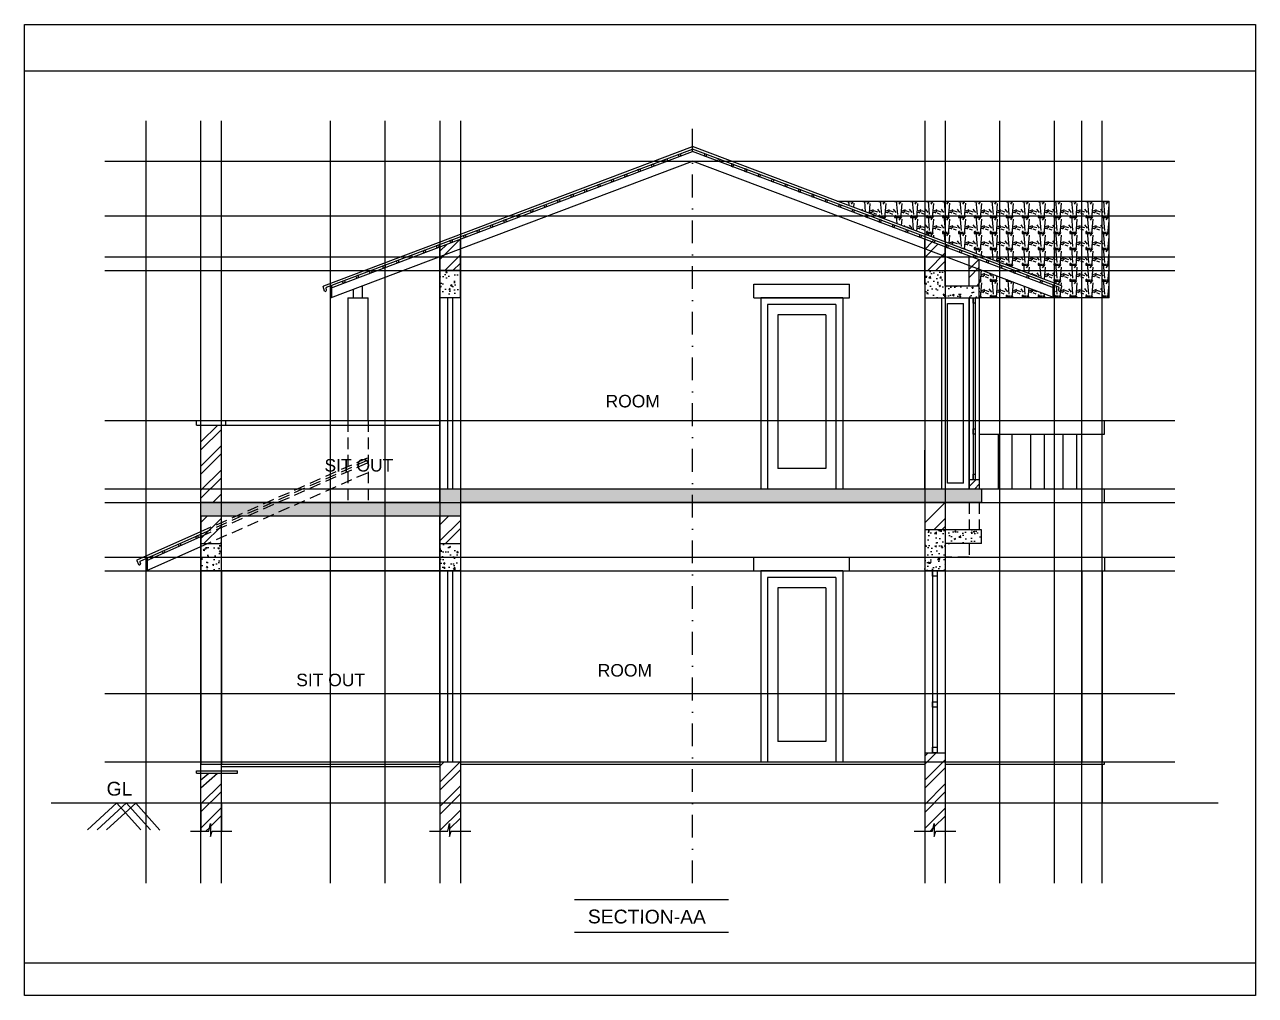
# Model space of a CAD drawing. Header units: inches. Extents: x 171009 to 352533, y -79956 to -38287.
# Drawn here: x 175149 to 175690, y -43151 to -42725 of the extents above; entities that cross this region are included whole.
import ezdxf

# ---------------------------------------------------------------- set-up
doc = ezdxf.new("R2010")
doc.units = ezdxf.units.IN
doc.header["$LTSCALE"] = 20
doc.header["$MEASUREMENT"] = 0
doc.linetypes.add('DASHDOT', pattern=[1, 0.5, -0.25, 0, -0.25])
doc.linetypes.add('HIDDEN', pattern=[0.375, 0.25, -0.125])
doc.layers.get('0').update_dxf_attribs({"linetype": 'CONTINUOUS'})
for name, color, linetype in [('border', 230, 'CONTINUOUS'), ('COLUMN', 31, 'CONTINUOUS'), ('DIMLINE', 254, 'CONTINUOUS'), ('DOOR', 1, 'CONTINUOUS'), ('FRAME', 2, 'CONTINUOUS'), ('guide', 211, 'CONTINUOUS'), ('HATCH', 8, 'CONTINUOUS'), ('KALKAAL', 7, 'CONTINUOUS'), ('text', 2, 'CONTINUOUS'), ('TEXTS', 2, 'CONTINUOUS'), ('TILE', 22, 'CONTINUOUS'), ('wall', 13, 'CONTINUOUS'), ('WINDOW', 4, 'CONTINUOUS'), ('window sill', 5, 'CONTINUOUS'), ('WOOD', 7, 'CONTINUOUS')]:
    doc.layers.add(name, color=color, linetype=linetype)
doc.styles.add('STYLE1', font='arial_B.ttf')
doc.styles.add('style5', font='arial_B.ttf')
pattern_1 = [(45, (-368.643, -2606.142), (-5.30330086, 5.30330086), []), (45, (-365.108, -2606.142), (-5.30330086, 5.30330086), [])]
pattern_2 = [(45, (0, -2944.6), (-5.30330086, 5.30330086), []), (45, (3.5355, -2944.6), (-5.30330086, 5.30330086), [])]
pattern_3 = [(50, (0, -2944.6), (7.17260183, -0.62752135), [0.75, -8.25]), (355, (0, -2944.6), (-1.38751334, 7.52192134), [0.6, -6.6]), (100.4514, (0.598, -2944.6525), (5.78509382, 6.89439542), [0.6374019, -7.01142112]), (46.1842, (0, -2942.6), (10.6724105, -1.65519014), [1.125, -12.375]), (96.6356, (0.889, -2942.738), (9.34662706, 9.7411787), [0.9561029, -10.51713]), (351.1842, (0, -2942.6), (9.34661945, 9.741186), [0.9, -9.9]), (21, (1, -2943.1), (5.96907052, -4.0261889), [0.75, -8.25]), (326, (1, -2943.1), (2.43315332, 7.25150045), [0.6, -6.6]), (71.4514, (1.4974, -2943.436), (8.40222629, 3.22530497), [0.6374019, -7.01142112]), (37.5, (0, -2944.6002), (0.121598553, 3.32893854), [0, -6.52, 0, -6.7, 0, -6.625]), (7.5, (0, -2944.6002), (2.630695374, 3.94411712), [0, -3.82, 0, -6.37, 0, -2.525]), (327.5, (-2.23, -2944.6002), (5.33822436, -0.225548717), [0, -2.5, 0, -7.8, 0, -10.35]), (317.5, (-3.23, -2944.6), (5.83186169, 1.00104982), [0, -3.25, 0, -5.18, 0, -7.35])]

msp = doc.modelspace()

# ---------------------------------------------------------------- hatches: boundary and pattern name
at = {"layer": 'HATCH'}
h = msp.add_hatch(dxfattribs=at)
h.set_pattern_fill('ANSI32', color=256, scale=20, style=0)
h.set_pattern_definition(pattern_1)
h.paths.add_polyline_path([(175331.68, -42832.812), (175340.68, -42832.812), (175340.68, -42819.028), (175331.68, -42822.424)])
h = msp.add_hatch(dxfattribs=at)
h.set_pattern_fill('ANSI32', color=256, scale=20, style=0)
h.set_pattern_definition(pattern_1)
h.paths.add_polyline_path([(175544.68, -42832.812), (175553.68, -42832.812), (175553.68, -42822.421), (175544.68, -42819.025)])
h = msp.add_hatch(dxfattribs=at)
h.set_pattern_fill('ANSI32', color=256, scale=20, style=0)
h.set_pattern_definition(pattern_2)
h.paths.add_polyline_path([(175568.68, -42828.081), (175564.18, -42826.383), (175564.18, -42839.692), (175568.68, -42839.692)])
h = msp.add_hatch(dxfattribs=at)
h.set_pattern_fill('AR-CONC', color=256, style=0)
h.set_pattern_definition([(50, (-368.643, -2618.1417), (7.17260183, -0.62752135), [0.75, -8.25]), (355, (-368.643, -2618.142), (-1.38751334, 7.52192134), [0.6, -6.6]), (100.4514, (-368.0455, -2618.194), (5.78509382, 6.89439542), [0.6374019, -7.01142112]), (46.1842, (-368.643, -2616.142), (10.6724105, -1.65519014), [1.125, -12.375]), (96.6356, (-367.754, -2616.28), (9.34662706, 9.7411787), [0.9561029, -10.51713]), (351.1842, (-368.643, -2616.142), (9.34661945, 9.741186), [0.9, -9.9]), (21, (-367.643, -2616.6417), (5.96907052, -4.0261889), [0.75, -8.25]), (326, (-367.643, -2616.642), (2.43315332, 7.25150045), [0.6, -6.6]), (71.4514, (-367.146, -2616.977), (8.40222629, 3.22530497), [0.6374019, -7.01142112]), (37.5, (-368.6433, -2618.1417), (0.121598553, 3.32893854), [0, -6.52, 0, -6.7, 0, -6.625]), (7.5, (-368.6433, -2618.1417), (2.630695374, 3.94411712), [0, -3.82, 0, -6.37, 0, -2.525]), (327.5, (-370.8733, -2618.1417), (5.33822436, -0.225548717), [0, -2.5, 0, -7.8, 0, -10.35]), (317.5, (-371.8733, -2618.1417), (5.83186169, 1.00104982), [0, -3.25, 0, -5.18, 0, -7.35])])
h.paths.add_polyline_path([(175340.68, -42844.812), (175340.68, -42832.812), (175331.68, -42832.812), (175331.68, -42844.812)])
h = msp.add_hatch(dxfattribs=at)
h.set_pattern_fill('AR-CONC', color=256, style=0)
h.set_pattern_definition(pattern_3)
h.paths.add_polyline_path([(175568.68, -42844.812), (175568.68, -42839.692), (175553.68, -42839.692), (175553.68, -42832.812), (175544.68, -42832.812), (175544.68, -42838.812), (175544.68, -42844.812)])
h = msp.add_hatch(dxfattribs=at)
h.set_pattern_fill('ANSI32', color=256, scale=20, style=0)
h.set_pattern_definition(pattern_1)
h.paths.add_polyline_path([(175235.68, -42900.812), (175226.68, -42900.812), (175226.68, -42934.812), (175235.68, -42934.812)])
h = msp.add_hatch(dxfattribs=at)
h.set_pattern_fill('ANSI32', color=256, scale=20, style=0)
h.set_pattern_definition(pattern_2)
h.paths.add_polyline_path([(175564.18, -42924.812), (175564.18, -42928.812), (175568.68, -42928.812), (175568.68, -42924.812)])
h = msp.add_hatch(dxfattribs=at)
h.set_pattern_fill('AR-CONC', color=256, style=0)
h.set_pattern_definition([(50, (-368.643, -2606.1417), (7.17260183, -0.62752135), [0.75, -8.25]), (355, (-368.643, -2606.142), (-1.38751334, 7.52192134), [0.6, -6.6]), (100.4514, (-368.0455, -2606.194), (5.78509382, 6.89439542), [0.6374019, -7.01142112]), (46.1842, (-368.643, -2604.142), (10.6724105, -1.65519014), [1.125, -12.375]), (96.6356, (-367.754, -2604.28), (9.34662706, 9.7411787), [0.9561029, -10.51713]), (351.1842, (-368.643, -2604.142), (9.34661945, 9.741186), [0.9, -9.9]), (21, (-367.643, -2604.6417), (5.96907052, -4.0261889), [0.75, -8.25]), (326, (-367.643, -2604.642), (2.43315332, 7.25150045), [0.6, -6.6]), (71.4514, (-367.146, -2604.977), (8.40222629, 3.22530497), [0.6374019, -7.01142112]), (37.5, (-368.6433, -2606.1417), (0.121598553, 3.32893854), [0, -6.52, 0, -6.7, 0, -6.625]), (7.5, (-368.6433, -2606.1417), (2.630695374, 3.94411712), [0, -3.82, 0, -6.37, 0, -2.525]), (327.5, (-370.8733, -2606.1417), (5.33822436, -0.225548717), [0, -2.5, 0, -7.8, 0, -10.35]), (317.5, (-371.8733, -2606.1417), (5.83186169, 1.00104982), [0, -3.25, 0, -5.18, 0, -7.35])])
h.paths.add_polyline_path([(175331.68, -42928.812), (175331.68, -42934.812), (175226.68, -42934.812), (175226.68, -42940.812), (175340.68, -42940.812), (175340.68, -42934.812), (175569.68, -42934.812), (175569.68, -42928.812)])
h = msp.add_hatch(dxfattribs=at)
h.set_pattern_fill('ANSI32', color=256, scale=20, style=0)
h.set_pattern_definition(pattern_1)
h.paths.add_polyline_path([(175226.68, -42952.812), (175235.68, -42952.812), (175235.68, -42940.812), (175226.68, -42940.812)])
h = msp.add_hatch(dxfattribs=at)
h.set_pattern_fill('ANSI32', color=256, scale=20, style=0)
h.set_pattern_definition(pattern_1)
h.paths.add_polyline_path([(175340.68, -42940.812), (175331.68, -42940.812), (175331.68, -42952.812), (175340.68, -42952.812)])
h = msp.add_hatch(dxfattribs=at)
h.set_pattern_fill('AR-CONC', color=256, style=0)
h.set_pattern_definition(pattern_3)
h.paths.add_polyline_path([(175544.68, -42964.812), (175553.68, -42964.812), (175553.68, -42946.812), (175544.68, -42946.812)])
h = msp.add_hatch(dxfattribs=at)
h.set_pattern_fill('AR-CONC', color=256, style=0)
h.set_pattern_definition(pattern_3)
h.paths.add_polyline_path([(175553.68, -42946.812), (175553.68, -42952.812), (175569.68, -42952.812), (175569.68, -42946.812)])
h = msp.add_hatch(dxfattribs=at)
h.set_pattern_fill('AR-CONC', color=256, style=0)
h.set_pattern_definition(pattern_3)
h.paths.add_polyline_path([(175235.68, -42952.812), (175229.723, -42952.812), (175226.68, -42954.162), (175226.68, -42964.812), (175235.68, -42964.812)])
h = msp.add_hatch(dxfattribs=at)
h.set_pattern_fill('AR-CONC', color=256, style=0)
h.set_pattern_definition([(50, (-368.643, -2600.1417), (7.17260183, -0.62752135), [0.75, -8.25]), (355, (-368.643, -2600.142), (-1.38751334, 7.52192134), [0.6, -6.6]), (100.4514, (-368.0455, -2600.194), (5.78509382, 6.89439542), [0.6374019, -7.01142112]), (46.1842, (-368.643, -2598.142), (10.6724105, -1.65519014), [1.125, -12.375]), (96.6356, (-367.754, -2598.28), (9.34662706, 9.7411787), [0.9561029, -10.51713]), (351.1842, (-368.643, -2598.142), (9.34661945, 9.741186), [0.9, -9.9]), (21, (-367.643, -2598.6417), (5.96907052, -4.0261889), [0.75, -8.25]), (326, (-367.643, -2598.642), (2.43315332, 7.25150045), [0.6, -6.6]), (71.4514, (-367.146, -2598.977), (8.40222629, 3.22530497), [0.6374019, -7.01142112]), (37.5, (-368.6433, -2600.1417), (0.121598553, 3.32893854), [0, -6.52, 0, -6.7, 0, -6.625]), (7.5, (-368.6433, -2600.1417), (2.630695374, 3.94411712), [0, -3.82, 0, -6.37, 0, -2.525]), (327.5, (-370.8733, -2600.1417), (5.33822436, -0.225548717), [0, -2.5, 0, -7.8, 0, -10.35]), (317.5, (-371.8733, -2600.1417), (5.83186169, 1.00104982), [0, -3.25, 0, -5.18, 0, -7.35])])
h.paths.add_polyline_path([(175331.68, -42952.812), (175331.68, -42964.812), (175340.68, -42964.812), (175340.68, -42952.812)])
h = msp.add_hatch(dxfattribs=at)
h.set_pattern_fill('ANSI32', color=256, scale=20, style=0)
h.set_pattern_definition(pattern_1)
h.paths.add_polyline_path([(175544.68, -43079.231), (175548.173, -43079.231), (175548.889, -43075.951), (175548.889, -43079.23), (175553.68, -43079.23), (175553.68, -43044.812), (175544.68, -43044.812)])
h = msp.add_hatch(dxfattribs=at)
h.set_pattern_fill('ANSI32', color=256, scale=20, style=0)
h.set_pattern_definition(pattern_1)
h.paths.add_polyline_path([(175340.68, -43048.812), (175331.68, -43048.812), (175331.68, -43079.231), (175335.173, -43079.231), (175335.889, -43075.951), (175335.889, -43081.678), (175336.643, -43079.23), (175340.68, -43079.23)])
at = {"layer": 'TILE'}
h = msp.add_hatch(dxfattribs=at)
h.set_pattern_fill('SPANTILE', color=8, scale=7, style=0)
h.set_pattern_definition([(274.9697, (6.44, -2937.6002), (-6.99993914905, 84.0000073606), [6.464304, -155.143247]), (180, (7, -2944.04), (-7, -7), [0.56, -6.44]), (0, (0, -2944.6), (7, 7), [1.96, -5.04]), (90, (1.96, -2944.6), (-7, 7), [0.7, -6.3]), (270, (6.44, -2943.9), (7, -7), [0.7, -6.3]), (0, (6.44, -2944.6), (7, 7), [0.56, -6.44]), (0, (0, -2944.04), (7, 7), [1.4, -5.6]), (85.0303, (1.4, -2944.0402), (6.99993914905, 84.0000073606), [6.464304, -155.143247]), (52.6961, (1.4, -2943.6902), (-90.9999012292, -119.00007519182), [1.848056, -182.95725]), (18.4349, (2.52, -2942.2202), (14.000003042, 6.999988823), [1.770874, -20.365065]), (341.5651, (4.2, -2941.6602), (-14.000003042, 6.999988823), [1.770874, -20.365065]), (307.3039, (5.88, -2942.2202), (90.9999012292, -119.00007519182), [1.848056, -182.95725]), (20.2249, (2.87, -2942.7102), (-76.99998085034, -28.0000583492), [1.417395, -140.321804]), (339.7751, (4.2, -2942.2202), (76.99998085034, -28.0000583492), [1.417395, -140.321804]), (307.4054, (5.53, -2942.7102), (70.0000696683, -90.99994725486), [1.498063, -148.308475]), (52.5946, (1.96, -2943.9002), (-70.0000696683, -90.99994725486), [1.498063, -148.308475])])
h.paths.add_polyline_path([(175506.269, -42802.392), (175604.722, -42839.543, -0.4037409), (175604.925, -42839.911), (175604.404, -42841.898, -0.559988), (175603.473, -42841.507, 0.0000013), (175603.473, -42841.507), (175603.731, -42840.524, 0.3534757), (175603.576, -42840.18), (175601.69, -42839.468), (175601.69, -42840.537), (175601.69, -42844.812), (175625.68, -42844.812), (175625.68, -42802.392)])
h.paths.add_polyline_path([(175568.68, -42832.356), (175568.68, -42839.692), (175568.68, -42844.812), (175601.69, -42844.812)], flags=17)

# ---------------------------------------------------------------- linework, layer by layer
at = {"color": 7}
for p, q in [((175469.68, -42844.812), (175469.68, -42838.812)), ((175469.68, -42838.812), (175511.68, -42838.812)), ((175511.68, -42844.812), (175511.68, -42838.812)), ((175469.68, -42844.812), (175511.68, -42844.812)), ((175237.68, -42898.812), (175331.68, -42898.812)), ((175237.68, -42900.812), (175331.68, -42900.812)), ((175469.68, -42964.812), (175469.68, -42958.812)), ((175469.68, -42958.812), (175511.68, -42958.812)), ((175511.68, -42964.812), (175511.68, -42958.812)), ((175331.68, -42964.812), (175235.68, -42964.812)), ((175469.68, -42964.812), (175511.68, -42964.812))]:
    msp.add_line(p, q, dxfattribs=at)
msp.add_line((175544.68, -42844.812), (175544.68, -42928.812))
at = {"color": 2}
msp.add_line((175544.68, -42928.812), (175544.68, -42911.812), dxfattribs=at)
at = {"color": 7, "linetype": 'HIDDEN'}
for p, q in [((175564.18, -42934.812), (175564.18, -42946.812)), ((175568.68, -42934.812), (175568.68, -42946.812)), ((175564.18, -42952.812), (175564.18, -42958.812)), ((175564.18, -42958.812), (175553.68, -42958.812))]:
    msp.add_line(p, q, dxfattribs=at)
at = {"color": 3}
msp.add_lwpolyline([(175149.215, -42724.766), (175689.98, -42724.766), (175689.98, -43151.448), (175149.215, -43151.448)], close=True, dxfattribs=at)
for points in [[(175222.059, -43079.231), (175230.173, -43079.231), (175230.889, -43075.951), (175230.889, -43081.678), (175231.643, -43079.23), (175240.333, -43079.23)], [(175327.059, -43079.231), (175335.173, -43079.231), (175335.889, -43075.951), (175335.889, -43081.678), (175336.643, -43079.23), (175345.333, -43079.23)], [(175540.059, -43079.231), (175548.173, -43079.231), (175548.889, -43075.951), (175548.889, -43081.678), (175549.643, -43079.23), (175558.333, -43079.23)]]:
    msp.add_lwpolyline(points)
at = {"layer": 'border', "ltscale": 5}
for p, q in [((175689.98, -42745.256), (175149.215, -42745.256)), ((175149.215, -43137.134), (175689.98, -43137.134))]:
    msp.add_line(p, q, dxfattribs=at)
at = {"layer": 'COLUMN', "color": 2}
for p, q in [((175613.68, -42898.812), (175613.68, -42844.812)), ((175622.68, -42898.812), (175622.68, -42844.812)), ((175613.68, -42964.812), (175613.68, -43048.812)), ((175622.68, -42964.812), (175622.68, -43048.812))]:
    msp.add_line(p, q, dxfattribs=at)
at = {"layer": 'DIMLINE', "color": 8, "linetype": 'HIDDEN'}
msp.add_line((175430.086, -42784.812), (175442.685, -42784.812), dxfattribs=at)
at = {"layer": 'DOOR'}
for p, q in [((175331.68, -42928.812), (175331.68, -42844.812)), ((175335.18, -42928.812), (175335.18, -42844.812)), ((175337.18, -42844.812), (175337.18, -42928.812)), ((175340.68, -42844.812), (175340.68, -42928.812)), ((175508.68, -42844.812), (175472.68, -42844.812)), ((175472.68, -42844.812), (175472.68, -42928.812)), ((175505.68, -42847.812), (175475.68, -42847.812)), ((175475.68, -42847.812), (175475.68, -42928.812)), ((175505.68, -42847.812), (175505.68, -42928.812)), ((175508.68, -42844.812), (175508.68, -42928.812)), ((175501.18, -42852.312), (175480.18, -42852.312)), ((175480.18, -42852.312), (175480.18, -42919.812)), ((175501.18, -42852.312), (175501.18, -42919.812)), ((175501.18, -42919.812), (175480.18, -42919.812)), ((175331.68, -43048.812), (175331.68, -42964.812)), ((175335.18, -43048.812), (175335.18, -42964.812)), ((175337.18, -42964.812), (175337.18, -43048.812)), ((175340.68, -42964.812), (175340.68, -43048.812)), ((175508.68, -42964.812), (175472.68, -42964.812)), ((175472.68, -42964.812), (175472.68, -43048.812)), ((175505.68, -42967.812), (175475.68, -42967.812)), ((175475.68, -42967.812), (175475.68, -43048.812)), ((175505.68, -42967.812), (175505.68, -43048.812)), ((175508.68, -42964.812), (175508.68, -43048.812)), ((175501.18, -42972.312), (175480.18, -42972.312)), ((175480.18, -42972.312), (175480.18, -43039.812)), ((175501.18, -42972.312), (175501.18, -43039.812)), ((175501.18, -43039.812), (175480.18, -43039.812))]:
    msp.add_line(p, q, dxfattribs=at)
at = {"layer": 'FRAME'}
for points in [[(175565.93, -42844.812), (175566.93, -42844.812), (175566.93, -42847.252), (175565.93, -42847.252)], [(175565.93, -42902.372), (175566.93, -42902.372), (175566.93, -42904.812), (175565.93, -42904.812)], [(175565.93, -42922.372), (175566.93, -42922.372), (175566.93, -42924.812), (175565.93, -42924.812)], [(175548.18, -42964.812), (175550.18, -42964.812), (175550.18, -42967.252), (175548.18, -42967.252)], [(175548.18, -43022.372), (175550.18, -43022.372), (175550.18, -43024.812), (175548.18, -43024.812)], [(175548.18, -43042.372), (175550.18, -43042.372), (175550.18, -43044.812), (175548.18, -43044.812)]]:
    msp.add_lwpolyline(points, close=True, dxfattribs=at)
at = {"layer": 'guide'}
for p, q in [((175202.68, -43102.195), (175202.68, -42767.022)), ((175226.68, -43102.195), (175226.68, -42767.022)), ((175235.68, -43102.195), (175235.68, -42767.022)), ((175283.685, -43102.195), (175283.685, -42767.022)), ((175307.68, -43102.195), (175307.68, -42767.022)), ((175331.68, -42767.022), (175331.68, -43102.195)), ((175340.68, -42767.022), (175340.68, -43102.195)), ((175544.68, -42767.022), (175544.68, -43102.195)), ((175553.68, -42767.022), (175553.68, -43102.195)), ((175577.685, -43102.195), (175577.685, -42767.022)), ((175601.685, -43102.195), (175601.685, -42767.022)), ((175613.685, -43102.195), (175613.685, -42767.022)), ((175622.685, -43102.195), (175622.685, -42767.022))]:
    msp.add_line(p, q, dxfattribs=at)
at = {"layer": 'guide', "linetype": 'DASHDOT'}
msp.add_line((175442.685, -43102.195), (175442.685, -42767.022), dxfattribs=at)
at = {"layer": 'guide', "color": 3, "linetype": 'Continuous'}
for p, q in [((175184.419, -42784.812), (175654.538, -42784.812)), ((175184.419, -42808.812), (175654.538, -42808.812)), ((175184.419, -42928.812), (175654.538, -42928.812)), ((175184.419, -42934.812), (175654.538, -42934.812))]:
    msp.add_line(p, q, dxfattribs=at)
at = {"layer": 'guide', "color": 1, "linetype": 'Continuous'}
for p, q in [((175184.419, -42826.812), (175654.538, -42826.812)), ((175184.419, -42832.812), (175654.538, -42832.812)), ((175184.419, -42958.812), (175654.538, -42958.812)), ((175184.419, -42964.812), (175654.538, -42964.812))]:
    msp.add_line(p, q, dxfattribs=at)
at = {"layer": 'guide', "color": 5, "linetype": 'Continuous'}
for p, q in [((175184.419, -42898.812), (175654.538, -42898.812)), ((175184.419, -43018.812), (175654.538, -43018.812))]:
    msp.add_line(p, q, dxfattribs=at)
at = {"layer": 'guide', "color": 13, "linetype": 'Continuous'}
for p, q in [((175184.419, -43048.812), (175654.538, -43048.812)), ((175184.419, -43066.812), (175654.538, -43066.812))]:
    msp.add_line(p, q, dxfattribs=at)
at = {"layer": 'HATCH'}
for p, q in [((175544.68, -42943.749), (175553.617, -42934.812)), ((175548.688, -42946.812), (175553.68, -42941.82)), ((175552.224, -42946.812), (175553.68, -42945.356)), ((175226.68, -43056.688), (175230.146, -43053.812)), ((175226.68, -43060.224), (175233.893, -43053.812)), ((175226.68, -43067.295), (175235.68, -43058.295)), ((175226.68, -43070.831), (175235.68, -43061.831)), ((175226.68, -43077.902), (175235.68, -43068.902)), ((175230.889, -43077.229), (175235.68, -43072.437)), ((175228.887, -43079.231), (175230.532, -43077.586))]:
    msp.add_line(p, q, dxfattribs=at)
at = {"layer": 'KALKAAL'}
for p, q in [((175291.18, -42844.812), (175291.18, -42898.812)), ((175291.18, -42844.812), (175300.18, -42844.812)), ((175300.18, -42898.812), (175300.18, -42844.812))]:
    msp.add_line(p, q, dxfattribs=at)
at = {"layer": 'TEXTS'}
for p, q in [((175458.477, -43109.479), (175390.883, -43109.479)), ((175458.477, -43123.758), (175390.883, -43123.758))]:
    msp.add_line(p, q, dxfattribs=at)
at = {"layer": 'TILE'}
for p, q in [((175280.648, -42839.543), (175442.685, -42778.399)), ((175281.795, -42840.18), (175442.685, -42779.468)), ((175604.722, -42839.543), (175442.685, -42778.399)), ((175603.576, -42840.18), (175442.685, -42779.468)), ((175280.966, -42841.898), (175280.444, -42839.908)), ((175281.898, -42841.507), (175281.64, -42840.524)), ((175603.473, -42841.507), (175603.731, -42840.524)), ((175604.404, -42841.898), (175604.926, -42839.908)), ((175198.65, -42960.037), (175226.68, -42947.598)), ((175199.966, -42960.547), (175226.68, -42948.692)), ((175198.522, -42960.366), (175199.277, -42962.086)), ((175199.838, -42960.876), (175200.193, -42961.684))]:
    msp.add_line(p, q, dxfattribs=at)
at = {"layer": 'TILE', "color": 7, "linetype": 'HIDDEN'}
for p, q in [((175226.68, -42947.598), (175300.18, -42914.983)), ((175226.68, -42948.692), (175300.18, -42916.077))]:
    msp.add_line(p, q, dxfattribs=at)
at = {"layer": 'TILE'}
for centre, radius, start, end in [((175280.737, -42839.833), 0.302, 107.09901, 194.35104), ((175281.312, -42841.417), 0.592, 234.28278, 351.27599), ((175281.93, -42840.448), 0.3, 106.79787, 194.69694), ((175604.059, -42841.417), 0.592, 188.72401, 305.71722), ((175603.441, -42840.448), 0.3, 345.30306, 73.20213), ((175604.633, -42839.833), 0.302, 345.64896, 72.90099), ((175198.751, -42960.265), 0.25, 113.92895, 203.6963), ((175199.608, -42961.594), 0.592, 236.11658, 351.27601), ((175200.067, -42960.775), 0.25, 113.92895, 203.6963)]:
    msp.add_arc(centre, radius, start, end, dxfattribs=at)
at = {"layer": 'wall', "color": 2}
for p, q in [((175506.269, -42802.392), (175625.68, -42802.392)), ((175625.68, -42844.812), (175625.68, -42802.392)), ((175625.68, -42844.812), (175568.68, -42844.812)), ((175568.68, -42898.812), (175623.68, -42898.812)), ((175623.68, -42904.812), (175623.68, -42898.812)), ((175568.68, -42904.812), (175623.68, -42904.812)), ((175576.93, -42904.812), (175576.93, -42928.812)), ((175582.93, -42904.812), (175582.93, -42928.812)), ((175591.18, -42904.812), (175591.18, -42928.812)), ((175597.18, -42904.812), (175597.18, -42928.812)), ((175605.43, -42904.812), (175605.43, -42928.812)), ((175611.43, -42904.812), (175611.43, -42928.812)), ((175622.68, -42928.812), (175622.68, -42904.812)), ((175569.68, -42928.812), (175623.68, -42928.812)), ((175623.68, -42934.812), (175623.68, -42928.812)), ((175569.68, -42934.812), (175623.68, -42934.812)), ((175622.68, -42958.812), (175622.68, -42934.812)), ((175553.68, -42958.812), (175623.68, -42958.812)), ((175623.68, -42958.812), (175623.68, -42964.812)), ((175553.68, -42964.812), (175623.68, -42964.812)), ((175553.68, -43048.812), (175623.68, -43048.812)), ((175553.68, -43049.812), (175623.68, -43049.812)), ((175622.68, -43049.812), (175622.68, -43066.812)), ((175623.68, -43049.812), (175623.68, -43048.812))]:
    msp.add_line(p, q, dxfattribs=at)
at = {"layer": 'wall'}
for p, q in [((175331.68, -42832.812), (175331.68, -42822.424)), ((175340.68, -42832.812), (175340.68, -42819.028)), ((175544.68, -42838.812), (175544.68, -42819.025)), ((175553.68, -42839.692), (175553.68, -42822.421)), ((175564.18, -42839.692), (175564.18, -42826.383)), ((175568.68, -42839.692), (175568.68, -42828.081)), ((175340.68, -42832.812), (175331.68, -42832.812)), ((175331.68, -42844.812), (175331.68, -42832.812)), ((175340.68, -42844.812), (175340.68, -42832.812)), ((175544.68, -42832.812), (175553.68, -42832.812)), ((175544.68, -42838.812), (175544.68, -42844.812)), ((175568.68, -42839.692), (175553.68, -42839.692)), ((175568.68, -42844.812), (175568.68, -42839.692)), ((175340.68, -42844.812), (175331.68, -42844.812)), ((175544.68, -42844.812), (175568.68, -42844.812)), ((175224.68, -42898.812), (175237.68, -42898.812)), ((175224.68, -42900.812), (175224.68, -42898.812)), ((175237.68, -42900.812), (175237.68, -42898.812)), ((175224.68, -42900.812), (175237.68, -42900.812)), ((175226.68, -42934.812), (175226.68, -42900.812)), ((175235.68, -42934.812), (175235.68, -42900.812)), ((175577.68, -42904.812), (175577.68, -42904.812)), ((175568.68, -42924.812), (175564.18, -42924.812)), ((175564.18, -42924.812), (175564.18, -42928.812)), ((175568.68, -42924.812), (175568.68, -42928.812)), ((175331.68, -42928.812), (175569.68, -42928.812)), ((175331.68, -42934.812), (175331.68, -42928.812)), ((175569.68, -42928.812), (175569.68, -42934.812)), ((175331.68, -42934.812), (175226.68, -42934.812)), ((175226.68, -42940.812), (175226.68, -42934.812)), ((175340.68, -42934.812), (175340.68, -42940.812)), ((175569.68, -42934.812), (175340.68, -42934.812)), ((175544.68, -42934.812), (175544.68, -42964.812)), ((175553.68, -42934.812), (175553.68, -42946.812)), ((175340.68, -42940.812), (175226.68, -42940.812)), ((175226.68, -42940.812), (175226.68, -42964.812)), ((175235.68, -42964.812), (175235.68, -42940.812)), ((175331.68, -42964.812), (175331.68, -42940.812)), ((175340.68, -42940.812), (175340.68, -42964.812)), ((175553.68, -42946.812), (175544.68, -42946.812)), ((175569.68, -42946.812), (175553.68, -42946.812)), ((175569.68, -42952.812), (175569.68, -42946.812)), ((175226.68, -42952.812), (175235.68, -42952.812)), ((175331.68, -42952.812), (175340.68, -42952.812)), ((175569.68, -42952.812), (175553.68, -42952.812)), ((175553.68, -42952.812), (175553.68, -42964.812)), ((175235.68, -42964.812), (175226.68, -42964.812)), ((175340.68, -42964.812), (175331.68, -42964.812)), ((175553.68, -42964.812), (175544.68, -42964.812)), ((175544.68, -43044.812), (175553.68, -43044.812)), ((175544.68, -43044.812), (175544.68, -43079.231)), ((175553.68, -43044.812), (175553.68, -43079.23)), ((175226.68, -43052.812), (175226.68, -43049.812)), ((175226.68, -43049.812), (175331.68, -43049.812)), ((175235.68, -43052.812), (175235.68, -43049.812)), ((175331.68, -43048.812), (175544.68, -43048.812)), ((175331.68, -43048.812), (175331.68, -43079.231)), ((175340.68, -43048.812), (175340.68, -43079.23)), ((175340.68, -43049.812), (175544.68, -43049.812)), ((175224.68, -43052.812), (175242.68, -43052.812)), ((175224.68, -43053.812), (175224.68, -43052.812)), ((175224.68, -43053.812), (175242.68, -43053.812)), ((175226.68, -43066.812), (175226.68, -43053.812)), ((175235.68, -43050.812), (175331.68, -43050.812)), ((175235.68, -43066.812), (175235.68, -43053.812)), ((175242.68, -43053.812), (175242.68, -43052.812)), ((175160.911, -43066.812), (175226.68, -43066.812)), ((175226.68, -43066.812), (175226.68, -43079.231)), ((175235.68, -43066.812), (175235.68, -43079.23)), ((175553.68, -43066.812), (175673.589, -43066.812))]:
    msp.add_line(p, q, dxfattribs=at)
at = {"layer": 'wall', "color": 7, "linetype": 'HIDDEN'}
for p, q in [((175291.18, -42898.812), (175291.18, -42934.812)), ((175300.18, -42898.812), (175300.18, -42934.812))]:
    msp.add_line(p, q, dxfattribs=at)
at = {"layer": 'wall', "color": 7}
for p, q in [((175226.68, -42964.812), (175226.68, -43049.812)), ((175235.68, -42964.812), (175235.68, -43049.812))]:
    msp.add_line(p, q, dxfattribs=at)
at = {"layer": 'wall', "color": 13}
for p, q in [((175189.79, -43066.812), (175176.809, -43078.7)), ((175194.033, -43066.812), (175181.052, -43078.7)), ((175198.207, -43066.881), (175185.248, -43078.747)), ((175189.621, -43066.881), (175200.27, -43078.747)), ((175193.795, -43066.812), (175204.465, -43078.7)), ((175198.038, -43066.949), (175208.686, -43078.816))]:
    msp.add_line(p, q, dxfattribs=at)
at = {"layer": 'WINDOW'}
for p, q in [((175552.18, -42928.812), (175552.18, -42844.812)), ((175554.68, -42926.312), (175554.68, -42847.312)), ((175554.68, -42847.312), (175561.68, -42847.312)), ((175561.68, -42926.312), (175561.68, -42847.312)), ((175564.18, -42928.812), (175564.18, -42844.812)), ((175565.93, -42844.812), (175565.93, -42924.812)), ((175566.93, -42844.812), (175566.93, -42924.812)), ((175561.68, -42926.312), (175554.68, -42926.312)), ((175548.18, -42964.812), (175548.18, -43044.812)), ((175550.18, -42964.812), (175550.18, -43044.812))]:
    msp.add_line(p, q, dxfattribs=at)
at = {"layer": 'window sill'}
for p, q in [((175564.18, -42844.812), (175564.18, -42924.812)), ((175568.68, -42844.812), (175568.68, -42924.812)), ((175544.68, -42964.812), (175544.68, -43044.812)), ((175553.68, -42964.812), (175553.68, -43044.812))]:
    msp.add_line(p, q, dxfattribs=at)
at = {"layer": 'WOOD'}
for p, q in [((175283.68, -42840.537), (175442.685, -42780.537)), ((175283.68, -42844.812), (175442.685, -42784.812)), ((175601.69, -42840.537), (175442.685, -42780.537)), ((175601.69, -42844.812), (175442.685, -42784.812)), ((175283.68, -42844.812), (175283.68, -42840.537)), ((175284.18, -42844.661), (175284.18, -42840.348)), ((175293.68, -42844.812), (175293.68, -42841.039)), ((175297.68, -42844.812), (175297.68, -42839.529)), ((175601.19, -42844.661), (175601.19, -42840.348)), ((175601.69, -42844.812), (175601.69, -42840.537)), ((175202.68, -42960.436), (175226.68, -42949.786)), ((175202.68, -42964.812), (175226.68, -42954.162)), ((175202.68, -42964.812), (175202.68, -42960.436)), ((175203.18, -42964.59), (175203.18, -42960.214))]:
    msp.add_line(p, q, dxfattribs=at)
at = {"layer": 'WOOD', "color": 13}
for p, q in [((175284.18, -42840.386), (175284.18, -42839.342)), ((175601.19, -42840.386), (175601.19, -42839.342)), ((175283.68, -42840.537), (175283.68, -42839.492)), ((175601.69, -42840.537), (175601.69, -42839.492)), ((175202.68, -42960.436), (175202.68, -42959.342)), ((175203.18, -42960.214), (175203.18, -42959.12))]:
    msp.add_line(p, q, dxfattribs=at)
at = {"layer": 'WOOD', "color": 7, "linetype": 'HIDDEN'}
for p, q in [((175226.68, -42949.786), (175300.18, -42917.171)), ((175226.68, -42954.162), (175300.18, -42921.547))]:
    msp.add_line(p, q, dxfattribs=at)
at = {"layer": 'WOOD', "color": 13}
for points in [[(175431.681, -42784.689), (175430.847, -42785.004), (175430.494, -42784.069), (175431.328, -42783.754)], [(175437.581, -42782.463), (175436.747, -42782.778), (175436.394, -42781.842), (175437.228, -42781.528)], [(175447.79, -42782.463), (175448.624, -42782.778), (175448.977, -42781.842), (175448.143, -42781.528)], [(175453.69, -42784.689), (175454.524, -42785.004), (175454.877, -42784.069), (175454.043, -42783.754)], [(175413.981, -42791.368), (175413.147, -42791.683), (175412.793, -42790.748), (175413.628, -42790.433)], [(175419.881, -42789.142), (175419.047, -42789.457), (175418.694, -42788.521), (175419.528, -42788.207)], [(175425.781, -42786.916), (175424.947, -42787.231), (175424.594, -42786.295), (175425.428, -42785.98)], [(175459.59, -42786.916), (175460.424, -42787.231), (175460.777, -42786.295), (175459.943, -42785.98)], [(175465.49, -42789.142), (175466.324, -42789.457), (175466.677, -42788.521), (175465.843, -42788.207)], [(175471.39, -42791.368), (175472.224, -42791.683), (175472.577, -42790.748), (175471.743, -42790.433)], [(175402.181, -42795.821), (175401.347, -42796.136), (175400.993, -42795.201), (175401.828, -42794.886)], [(175408.081, -42793.595), (175407.247, -42793.91), (175406.893, -42792.974), (175407.728, -42792.659)], [(175477.29, -42793.595), (175478.124, -42793.91), (175478.477, -42792.974), (175477.643, -42792.659)], [(175483.19, -42795.821), (175484.024, -42796.136), (175484.377, -42795.201), (175483.543, -42794.886)], [(175390.381, -42800.274), (175389.547, -42800.589), (175389.193, -42799.653), (175390.027, -42799.339)], [(175396.281, -42798.048), (175395.447, -42798.362), (175395.093, -42797.427), (175395.928, -42797.112)], [(175489.09, -42798.048), (175489.924, -42798.362), (175490.277, -42797.427), (175489.443, -42797.112)], [(175494.99, -42800.274), (175495.824, -42800.589), (175496.177, -42799.653), (175495.343, -42799.339)], [(175372.681, -42806.953), (175371.847, -42807.268), (175371.493, -42806.332), (175372.327, -42806.018)], [(175378.581, -42804.727), (175377.747, -42805.041), (175377.393, -42804.106), (175378.227, -42803.791)], [(175384.481, -42802.5), (175383.647, -42802.815), (175383.293, -42801.88), (175384.127, -42801.565)], [(175500.89, -42802.5), (175501.724, -42802.815), (175502.078, -42801.88), (175501.243, -42801.565)], [(175506.79, -42804.727), (175507.624, -42805.041), (175507.978, -42804.106), (175507.143, -42803.791)], [(175512.69, -42806.953), (175513.524, -42807.268), (175513.878, -42806.332), (175513.043, -42806.018)], [(175360.881, -42811.406), (175360.047, -42811.72), (175359.693, -42810.785), (175360.527, -42810.47)], [(175366.781, -42809.179), (175365.947, -42809.494), (175365.593, -42808.559), (175366.427, -42808.244)], [(175518.59, -42809.179), (175519.424, -42809.494), (175519.778, -42808.559), (175518.943, -42808.244)], [(175524.49, -42811.406), (175525.324, -42811.72), (175525.678, -42810.785), (175524.843, -42810.47)], [(175343.181, -42818.085), (175342.347, -42818.4), (175341.993, -42817.464), (175342.827, -42817.149)], [(175349.081, -42815.858), (175348.247, -42816.173), (175347.893, -42815.238), (175348.727, -42814.923)], [(175354.981, -42813.632), (175354.147, -42813.947), (175353.793, -42813.011), (175354.627, -42812.697)], [(175530.39, -42813.632), (175531.224, -42813.947), (175531.578, -42813.011), (175530.744, -42812.697)], [(175536.29, -42815.858), (175537.124, -42816.173), (175537.478, -42815.238), (175536.644, -42814.923)], [(175542.19, -42818.085), (175543.024, -42818.4), (175543.378, -42817.464), (175542.544, -42817.149)], [(175331.381, -42822.537), (175330.547, -42822.852), (175330.193, -42821.917), (175331.027, -42821.602)], [(175337.281, -42820.311), (175336.447, -42820.626), (175336.093, -42819.69), (175336.927, -42819.376)], [(175548.09, -42820.311), (175548.924, -42820.626), (175549.278, -42819.69), (175548.444, -42819.376)], [(175553.99, -42822.537), (175554.824, -42822.852), (175555.178, -42821.917), (175554.344, -42821.602)], [(175313.681, -42829.217), (175312.846, -42829.531), (175312.493, -42828.596), (175313.327, -42828.281)], [(175319.581, -42826.99), (175318.746, -42827.305), (175318.393, -42826.37), (175319.227, -42826.055)], [(175325.481, -42824.764), (175324.647, -42825.079), (175324.293, -42824.143), (175325.127, -42823.828)], [(175559.89, -42824.764), (175560.724, -42825.079), (175561.078, -42824.143), (175560.244, -42823.828)], [(175565.79, -42826.99), (175566.624, -42827.305), (175566.978, -42826.37), (175566.144, -42826.055)], [(175571.69, -42829.217), (175572.524, -42829.531), (175572.878, -42828.596), (175572.044, -42828.281)], [(175301.881, -42833.669), (175301.046, -42833.984), (175300.693, -42833.049), (175301.527, -42832.734)], [(175307.781, -42831.443), (175306.946, -42831.758), (175306.593, -42830.822), (175307.427, -42830.508)], [(175577.59, -42831.443), (175578.424, -42831.758), (175578.778, -42830.822), (175577.944, -42830.508)], [(175583.49, -42833.669), (175584.324, -42833.984), (175584.678, -42833.049), (175583.844, -42832.734)], [(175290.08, -42838.122), (175289.246, -42838.437), (175288.893, -42837.501), (175289.727, -42837.187)], [(175295.98, -42835.896), (175295.146, -42836.21), (175294.793, -42835.275), (175295.627, -42834.96)], [(175589.39, -42835.896), (175590.224, -42836.21), (175590.578, -42835.275), (175589.744, -42834.96)], [(175595.29, -42838.122), (175596.125, -42838.437), (175596.478, -42837.501), (175595.644, -42837.187)], [(175217.924, -42953.672), (175217.109, -42954.033), (175216.704, -42953.119), (175217.519, -42952.758)], [(175225.623, -42950.256), (175224.808, -42950.617), (175224.402, -42949.703), (175225.217, -42949.342)], [(175205.66, -42959.114), (175204.845, -42959.476), (175204.439, -42958.562), (175205.254, -42958.2)], [(175210.944, -42956.769), (175210.129, -42957.131), (175209.723, -42956.217), (175210.538, -42955.855)]]:
    msp.add_lwpolyline(points, close=True, dxfattribs=at)

# ---------------------------------------------------------------- texts
at = {"layer": 'text', "style": 'style5'}
for s, p in [('ROOM', (175404.472, -42893.003)), ('SIT OUT', (175280.966, -42921.191)), ('ROOM', (175401.017, -43011.308)), ('SIT OUT', (175268.568, -43015.55))]:
    msp.add_text(s, height=5.4893, dxfattribs=at).set_placement(p)
at = {"layer": 'TEXTS', "style": 'STYLE1'}
for s, p in [('GL ', (175185.222, -43063.633)), ('SECTION-AA', (175396.687, -43119.789))]:
    msp.add_text(s, height=6.075, rotation=359.79159, dxfattribs=at).set_placement(p)

doc.saveas('drawing.dxf')
